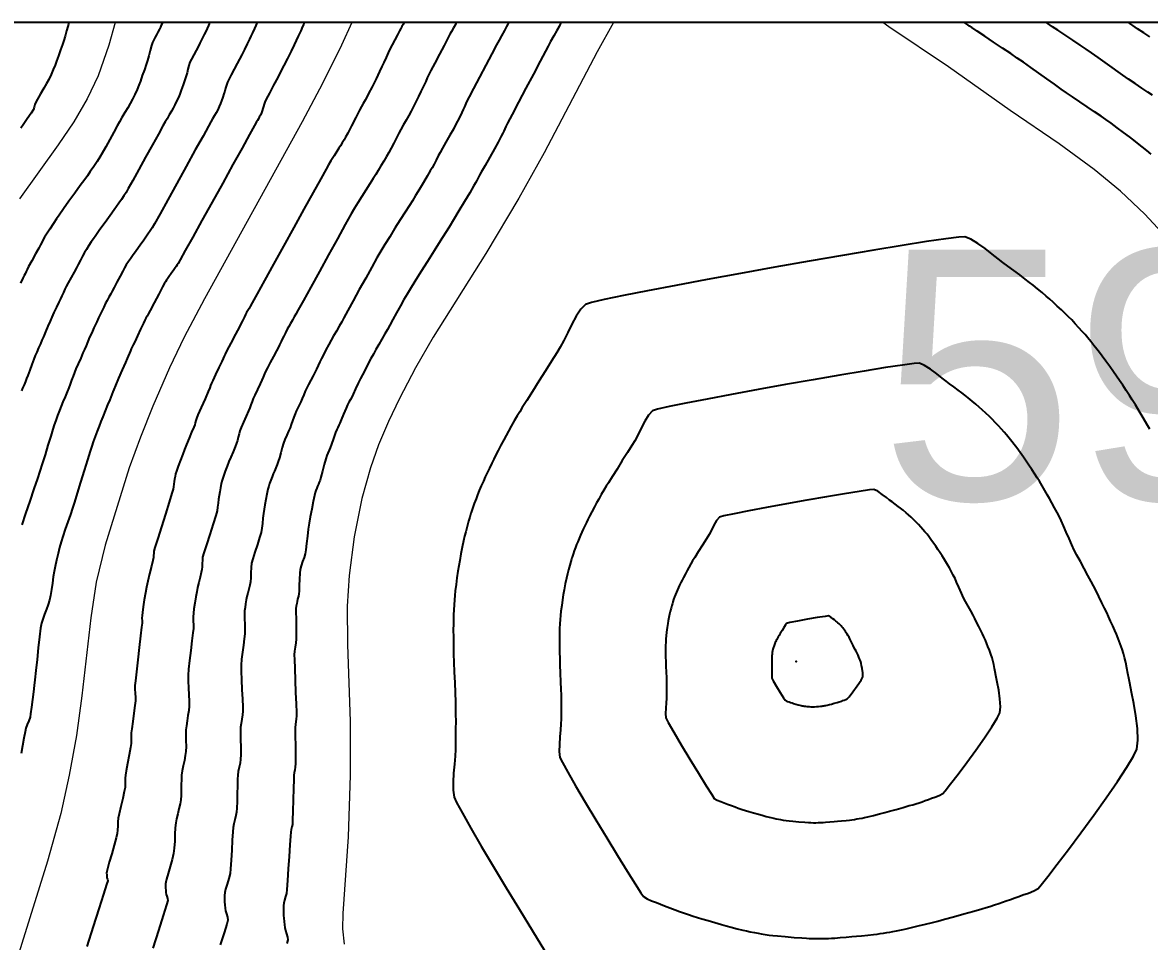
# Model space of a CAD drawing. Extents: x 27 to 849, y 0 to 853.
# Drawn here: x 153.4 to 245.1, y 777.8 to 852.5 of the extents above; entities that cross this region are included whole.
import ezdxf
from ezdxf.enums import TextEntityAlignment as Align

# ---------------------------------------------------------------- set-up
doc = ezdxf.new("R2010")
doc.units = 0
doc.header["$LTSCALE"] = 2
for name, color, linetype in [('ARQ - PORTAS E ESQUADRIAS 1-50', 2, 'Continuous'), ('Curva 1 m', 5, 'Continuous'), ('Curva Mestra', 1, 'Continuous'), ('REL_Ponto_Cotado_Altimetrico_P', 7, 'Continuous'), ('TXT - TEXTO 01', 142, 'Continuous')]:
    doc.layers.add(name, color=color, linetype=linetype)
doc.styles.add('ARIAL', font='arial.ttf')

msp = doc.modelspace()

# ---------------------------------------------------------------- linework, layer by layer
at = {"layer": 'ARQ - PORTAS E ESQUADRIAS 1-50', "elevation": 45}
msp.add_lwpolyline([(848.941, 852.522), (26.505, 852.522), (26.505, 7.377), (848.941, 7.377)], close=True, dxfattribs=at)
at = {"layer": 'Curva 1 m', "linetype": 'Continuous', "lineweight": -3}
for points, elevation in [([(164.815, 852.522), (164.806, 852.503), (164.777, 852.44), (164.719, 852.313), (164.646, 852.156), (164.564, 851.987), (164.444, 851.745), (164.337, 851.531), (164.23, 851.334), (164.106, 851.108), (164.009, 850.906), (163.931, 850.658), (163.819, 850.253), (163.696, 849.808), (163.589, 849.44), (163.485, 849.122), (163.339, 848.686), (163.175, 848.209), (163.018, 847.767), (162.894, 847.44), (162.744, 847.088), (162.56, 846.683), (162.369, 846.281), (162.197, 845.94), (162.005, 845.598), (161.764, 845.195), (161.519, 844.789), (161.312, 844.44), (161.132, 844.116), (160.854, 843.607), (160.525, 843.005), (160.195, 842.403), (159.911, 841.893), (159.722, 841.565), (159.496, 841.213), (159.223, 840.809), (158.946, 840.408), (158.706, 840.065), (158.494, 839.767), (158.133, 839.267), (157.685, 838.645), (157.206, 837.983), (156.758, 837.361), (156.4, 836.862), (156.191, 836.565), (155.94, 836.188), (155.643, 835.728), (155.377, 835.313), (155.224, 835.065), (155.116, 834.868), (154.998, 834.64), (154.894, 834.44), (154.752, 834.181), (154.49, 833.702), (154.188, 833.153), (153.931, 832.682), (153.8, 832.44), (153.723, 832.282), (153.638, 832.1), (153.563, 831.94), (153.464, 831.732), (153.273, 831.333)], 46), ([(157.199, 852.522), (157.189, 852.488), (157.162, 852.392), (157.107, 852.193), (157.014, 851.861), (156.888, 851.421), (156.779, 851.056), (156.675, 850.739), (156.529, 850.303), (156.365, 849.825), (156.208, 849.384), (156.084, 849.056), (155.934, 848.705), (155.751, 848.299), (155.559, 847.898), (155.387, 847.556), (155.172, 847.18), (154.894, 846.719), (154.641, 846.302), (154.503, 846.056), (154.439, 845.861), (154.379, 845.633), (154.313, 845.44), (154.132, 845.158), (153.802, 844.678), (153.473, 844.204), (153.297, 843.94)], 44), ([(176.358, 852.522), (176.342, 852.488), (176.299, 852.392), (176.208, 852.193), (176.057, 851.861), (175.855, 851.422), (175.685, 851.056), (175.517, 850.711), (175.266, 850.199), (174.976, 849.611), (174.688, 849.033), (174.448, 848.556), (174.185, 848.051), (173.851, 847.417), (173.516, 846.786), (173.254, 846.289), (173.135, 846.056), (173.08, 845.874), (173.03, 845.69), (172.98, 845.54), (172.913, 845.343), (172.856, 845.19), (172.773, 845.001), (172.682, 844.815), (172.615, 844.697), (172.532, 844.56), (172.461, 844.44), (172.301, 844.152), (171.891, 843.409), (171.285, 842.313), (170.539, 840.965), (169.71, 839.466), (168.853, 837.916), (168.024, 836.416), (167.278, 835.068), (166.672, 833.971), (166.26, 833.229), (166.099, 832.94), (166.02, 832.819), (165.928, 832.683), (165.845, 832.565), (165.727, 832.4), (165.53, 832.127), (165.333, 831.854), (165.216, 831.69), (165.137, 831.572), (165.049, 831.436), (164.974, 831.315), (164.821, 831.028), (164.505, 830.429), (164.134, 829.723), (163.815, 829.116), (163.656, 828.815), (163.568, 828.656), (163.468, 828.475), (163.382, 828.315), (163.264, 828.068), (163.038, 827.591), (162.777, 827.037), (162.553, 826.561), (162.437, 826.315), (162.361, 826.156), (162.274, 825.975), (162.2, 825.815), (162.12, 825.63), (162.021, 825.396), (161.934, 825.19), (161.8, 824.882), (161.54, 824.286), (161.239, 823.593), (160.98, 822.997), (160.848, 822.69), (160.772, 822.491), (160.687, 822.264), (160.612, 822.065), (160.521, 821.844), (160.355, 821.442), (160.151, 820.95), (159.951, 820.46), (159.793, 820.065), (159.655, 819.705), (159.497, 819.287), (159.335, 818.849), (159.183, 818.429), (159.056, 818.065), (158.925, 817.655), (158.708, 816.96), (158.44, 816.089), (158.152, 815.151), (157.877, 814.256), (157.647, 813.512), (157.495, 813.03), (157.325, 812.522), (157.119, 811.927), (156.905, 811.31), (156.712, 810.739), (156.569, 810.28), (156.452, 809.845), (156.325, 809.334), (156.2, 808.8), (156.087, 808.294), (155.999, 807.868), (155.928, 807.44), (155.857, 806.932), (155.786, 806.406), (155.713, 805.923), (155.637, 805.544), (155.529, 805.202), (155.38, 804.811), (155.218, 804.403), (155.072, 804.012), (154.969, 803.669), (154.904, 803.263), (154.817, 802.562), (154.718, 801.678), (154.616, 800.727), (154.521, 799.822), (154.443, 799.077), (154.39, 798.607), (154.326, 798.096), (154.248, 797.469), (154.166, 796.838), (154.093, 796.318), (154.042, 796.023), (153.942, 795.743), (153.808, 795.428), (153.705, 795.148), (153.643, 794.852), (153.551, 794.328), (153.443, 793.694), (153.334, 793.067)], 49), ([(168.662, 852.522), (168.651, 852.498), (168.619, 852.427), (168.551, 852.278), (168.444, 852.044), (168.326, 851.789), (168.214, 851.559), (168.045, 851.216), (167.862, 850.847), (167.707, 850.539), (167.549, 850.244), (167.358, 849.896), (167.177, 849.557), (167.051, 849.289), (166.967, 849.04), (166.886, 848.743), (166.808, 848.445), (166.736, 848.19), (166.633, 847.876), (166.487, 847.446), (166.336, 847.013), (166.215, 846.69), (166.103, 846.426), (165.965, 846.122), (165.821, 845.821), (165.692, 845.565), (165.548, 845.308), (165.367, 845.006), (165.183, 844.702), (165.029, 844.44), (164.85, 844.119), (164.485, 843.457), (163.996, 842.569), (163.444, 841.567), (162.892, 840.565), (162.4, 839.676), (162.032, 839.013), (161.848, 838.69), (161.678, 838.426), (161.473, 838.123), (161.265, 837.823), (161.086, 837.565), (160.888, 837.288), (160.549, 836.818), (160.14, 836.252), (159.732, 835.685), (159.395, 835.216), (159.2, 834.94), (159.027, 834.683), (158.829, 834.382), (158.635, 834.079), (158.474, 833.815), (158.32, 833.536), (158.144, 833.199), (157.968, 832.857), (157.815, 832.565), (157.63, 832.228), (157.388, 831.789), (157.154, 831.363), (156.994, 831.065), (156.881, 830.835), (156.755, 830.566), (156.629, 830.297), (156.521, 830.065), (156.383, 829.775), (156.187, 829.366), (155.981, 828.932), (155.811, 828.565), (155.673, 828.247), (155.493, 827.827), (155.304, 827.378), (155.133, 826.974), (155.013, 826.69), (154.886, 826.401), (154.739, 826.066), (154.592, 825.73), (154.47, 825.44), (154.354, 825.141), (154.192, 824.712), (154.017, 824.244), (153.862, 823.83), (153.761, 823.565), (153.667, 823.333), (153.555, 823.064), (153.444, 822.795), (153.351, 822.565)], 47), ([(172.51, 852.522), (172.498, 852.496), (172.466, 852.424), (172.398, 852.275), (172.284, 852.027), (172.133, 851.697), (172.005, 851.423), (171.88, 851.164), (171.692, 850.78), (171.473, 850.338), (171.258, 849.906), (171.077, 849.548), (170.885, 849.18), (170.643, 848.727), (170.399, 848.271), (170.2, 847.892), (170.093, 847.673), (170.019, 847.442), (169.948, 847.174), (169.883, 846.94), (169.814, 846.731), (169.717, 846.444), (169.616, 846.155), (169.536, 845.94), (169.431, 845.698), (169.305, 845.426), (169.187, 845.19), (169.052, 844.954), (168.888, 844.681), (168.745, 844.44), (168.555, 844.098), (168.111, 843.294), (167.485, 842.16), (166.749, 840.828), (165.977, 839.43), (165.241, 838.098), (164.613, 836.963), (164.166, 836.158), (163.973, 835.815), (163.816, 835.573), (163.63, 835.302), (163.465, 835.065), (163.294, 834.826), (163.002, 834.42), (162.669, 833.959), (162.377, 833.553), (162.208, 833.315), (162.05, 833.079), (161.873, 832.807), (161.724, 832.565), (161.589, 832.317), (161.366, 831.893), (161.111, 831.406), (160.882, 830.968), (160.735, 830.69), (160.609, 830.459), (160.46, 830.191), (160.312, 829.923), (160.188, 829.69), (160.037, 829.379), (159.829, 828.938), (159.624, 828.499), (159.479, 828.19), (159.369, 827.959), (159.24, 827.691), (159.113, 827.422), (159.006, 827.19), (158.892, 826.928), (158.748, 826.589), (158.6, 826.238), (158.473, 825.94), (158.346, 825.649), (158.163, 825.231), (157.962, 824.772), (157.781, 824.355), (157.659, 824.065), (157.547, 823.777), (157.421, 823.44), (157.296, 823.104), (157.186, 822.815), (157.057, 822.497), (156.888, 822.09), (156.715, 821.67), (156.572, 821.315), (156.44, 820.97), (156.289, 820.567), (156.142, 820.164), (156.019, 819.815), (155.908, 819.465), (155.727, 818.879), (155.504, 818.151), (155.266, 817.373), (155.039, 816.638), (154.849, 816.039), (154.651, 815.443), (154.364, 814.593), (154.027, 813.603), (153.681, 812.587), (153.367, 811.662)], 48), ([(184.464, 852.522), (184.455, 852.507), (184.429, 852.46), (184.375, 852.363), (184.29, 852.211), (184.198, 852.044), (184.1, 851.861), (183.92, 851.523), (183.703, 851.112), (183.493, 850.712), (183.338, 850.406), (183.179, 850.069), (182.999, 849.674), (182.821, 849.278), (182.664, 848.94), (182.475, 848.55), (182.179, 847.95), (181.855, 847.295), (181.579, 846.74), (181.427, 846.44), (181.296, 846.203), (181.143, 845.935), (181.011, 845.699), (180.846, 845.386), (180.541, 844.803), (180.188, 844.126), (179.876, 843.533), (179.698, 843.199), (179.578, 842.99), (179.435, 842.748), (179.29, 842.508), (179.164, 842.302), (179, 842.041), (178.763, 841.67), (178.513, 841.275), (178.308, 840.94), (178.113, 840.592), (177.68, 839.814), (177.065, 838.702), (176.319, 837.355), (175.497, 835.867), (174.652, 834.338), (173.837, 832.862), (173.105, 831.538), (172.511, 830.461), (172.107, 829.73), (171.946, 829.44), (171.854, 829.28), (171.749, 829.098), (171.659, 828.94), (171.57, 828.774), (171.471, 828.584), (171.398, 828.44), (171.308, 828.252), (171.218, 828.065), (171.067, 827.776), (170.746, 827.17), (170.37, 826.459), (170.05, 825.853), (169.9, 825.565), (169.819, 825.378), (169.739, 825.19), (169.628, 824.953), (169.399, 824.471), (169.131, 823.908), (168.903, 823.426), (168.794, 823.19), (168.726, 823.003), (168.659, 822.815), (168.535, 822.53), (168.273, 821.93), (167.964, 821.223), (167.7, 820.615), (167.573, 820.315), (167.527, 820.157), (167.481, 819.974), (167.435, 819.815), (167.353, 819.608), (167.187, 819.207), (166.981, 818.71), (166.777, 818.214), (166.617, 817.815), (166.465, 817.419), (166.282, 816.929), (166.1, 816.437), (165.954, 816.035), (165.879, 815.815), (165.833, 815.617), (165.789, 815.389), (165.754, 815.19), (165.729, 814.991), (165.703, 814.763), (165.672, 814.565), (165.575, 814.241), (165.351, 813.518), (165.05, 812.556), (164.724, 811.515), (164.425, 810.556), (164.203, 809.841), (164.111, 809.53), (164.097, 809.371), (164.093, 809.189), (164.082, 809.03), (164.027, 808.787), (163.908, 808.301), (163.759, 807.695), (163.616, 807.092), (163.512, 806.618), (163.429, 806.156), (163.336, 805.582), (163.248, 805.007), (163.181, 804.54), (163.15, 804.294), (163.147, 804.095), (163.152, 803.868), (163.152, 803.669), (163.117, 803.354), (163.035, 802.651), (162.924, 801.711), (162.803, 800.686), (162.691, 799.726), (162.608, 798.983), (162.572, 798.607), (162.576, 798.318), (162.595, 797.981), (162.614, 797.645), (162.616, 797.357), (162.575, 796.983), (162.491, 796.371), (162.393, 795.687), (162.309, 795.099), (162.268, 794.773), (162.265, 794.495), (162.273, 794.176), (162.266, 793.898), (162.213, 793.566), (162.102, 792.965), (161.972, 792.272), (161.859, 791.663), (161.802, 791.315), (161.791, 791.084), (161.789, 790.815), (161.787, 790.545), (161.773, 790.315), (161.707, 789.985), (161.577, 789.416), (161.425, 788.761), (161.292, 788.176), (161.219, 787.815), (161.193, 787.527), (161.179, 787.189), (161.163, 786.852), (161.132, 786.565), (161.05, 786.226), (160.887, 785.631), (160.686, 784.919), (160.49, 784.23), (160.339, 783.704), (160.277, 783.482), (160.273, 783.357), (160.275, 783.232), (160.284, 783.106), (160.298, 782.982), (160.333, 782.857), (160.361, 782.732), (160.27, 782.433), (160.02, 781.638), (159.648, 780.458), (159.187, 779.002), (158.674, 777.381)], 51), ([(188.722, 852.522), (188.709, 852.5), (188.674, 852.437), (188.602, 852.308), (188.481, 852.092), (188.322, 851.806), (188.19, 851.566), (188.025, 851.254), (187.714, 850.667), (187.331, 849.94), (186.948, 849.21), (186.637, 848.615), (186.47, 848.289), (186.35, 848.036), (186.216, 847.74), (186.082, 847.444), (185.964, 847.19), (185.835, 846.922), (185.639, 846.52), (185.415, 846.064), (185.201, 845.636), (185.037, 845.315), (184.848, 844.97), (184.622, 844.573), (184.395, 844.176), (184.204, 843.832), (184.044, 843.531), (183.842, 843.14), (183.621, 842.712), (183.405, 842.301), (183.219, 841.957), (183.032, 841.63), (182.81, 841.253), (182.574, 840.86), (182.348, 840.485), (182.151, 840.163), (181.954, 839.848), (181.675, 839.41), (181.35, 838.9), (181.012, 838.368), (180.697, 837.865), (180.439, 837.44), (180.166, 836.959), (179.679, 836.085), (179.042, 834.935), (178.32, 833.628), (177.577, 832.279), (176.876, 831.006), (176.281, 829.926), (175.857, 829.157), (175.668, 828.815), (175.535, 828.583), (175.378, 828.313), (175.222, 828.045), (175.092, 827.815), (174.964, 827.575), (174.815, 827.29), (174.674, 827.018), (174.571, 826.815), (174.456, 826.576), (174.327, 826.303), (174.212, 826.065), (174.08, 825.813), (173.848, 825.376), (173.583, 824.878), (173.352, 824.441), (173.223, 824.19), (173.118, 823.952), (173.004, 823.679), (172.902, 823.44), (172.765, 823.149), (172.545, 822.689), (172.325, 822.229), (172.193, 821.94), (172.104, 821.702), (172.01, 821.428), (171.923, 821.19), (171.818, 820.944), (171.63, 820.52), (171.413, 820.03), (171.222, 819.591), (171.109, 819.315), (171.04, 819.086), (170.97, 818.815), (170.901, 818.545), (170.834, 818.315), (170.722, 818.026), (170.551, 817.616), (170.368, 817.18), (170.219, 816.815), (170.081, 816.459), (169.92, 816.038), (169.77, 815.631), (169.667, 815.315), (169.596, 815.029), (169.528, 814.692), (169.466, 814.354), (169.417, 814.065), (169.378, 813.776), (169.34, 813.438), (169.3, 813.102), (169.251, 812.815), (169.143, 812.44), (168.927, 811.748), (168.657, 810.902), (168.39, 810.061), (168.179, 809.386), (168.081, 809.039), (168.057, 808.809), (168.048, 808.539), (168.041, 808.269), (168.022, 808.039), (167.972, 807.794), (167.881, 807.421), (167.773, 806.99), (167.67, 806.57), (167.595, 806.23), (167.518, 805.81), (167.435, 805.31), (167.364, 804.834), (167.323, 804.487), (167.316, 804.199), (167.322, 803.862), (167.33, 803.526), (167.327, 803.237), (167.29, 802.886), (167.212, 802.252), (167.112, 801.463), (167.012, 800.646), (166.932, 799.929), (166.892, 799.44), (166.894, 798.975), (166.919, 798.422), (166.952, 797.853), (166.978, 797.335), (166.98, 796.94), (166.946, 796.584), (166.886, 796.168), (166.817, 795.736), (166.756, 795.332), (166.719, 795.002), (166.711, 794.598), (166.721, 794.127), (166.729, 793.656), (166.716, 793.252), (166.669, 792.923), (166.591, 792.52), (166.501, 792.088), (166.421, 791.672), (166.368, 791.315), (166.347, 790.956), (166.341, 790.532), (166.34, 790.087), (166.333, 789.667), (166.308, 789.315), (166.247, 788.974), (166.156, 788.582), (166.052, 788.172), (165.958, 787.78), (165.893, 787.44), (165.857, 787.046), (165.831, 786.522), (165.806, 785.945), (165.771, 785.392), (165.719, 784.94), (165.613, 784.471), (165.452, 783.893), (165.281, 783.317), (165.141, 782.858), (165.078, 782.627), (165.067, 782.469), (165.067, 782.287), (165.072, 782.127), (165.082, 781.968), (165.099, 781.786), (165.12, 781.627), (165.164, 781.469), (165.219, 781.287), (165.245, 781.127), (165.143, 780.779), (164.873, 779.918), (164.483, 778.691), (164.021, 777.245)], 52), ([(192.98, 852.522), (192.961, 852.489), (192.909, 852.395), (192.8, 852.201), (192.619, 851.878), (192.38, 851.447), (192.183, 851.088), (191.979, 850.705), (191.597, 849.979), (191.109, 849.053), (190.592, 848.067), (190.118, 847.164), (189.763, 846.486), (189.601, 846.173), (189.493, 845.94), (189.372, 845.673), (189.265, 845.44), (189.153, 845.209), (188.986, 844.865), (188.803, 844.497), (188.646, 844.19), (188.467, 843.864), (188.183, 843.36), (187.864, 842.797), (187.579, 842.293), (187.397, 841.966), (187.244, 841.678), (187.07, 841.34), (186.895, 841.004), (186.74, 840.716), (186.588, 840.452), (186.34, 840.031), (186.034, 839.514), (185.706, 838.966), (185.396, 838.449), (185.139, 838.025), (184.893, 837.633), (184.553, 837.097), (184.151, 836.467), (183.719, 835.788), (183.289, 835.109), (182.896, 834.477), (182.571, 833.94), (182.256, 833.392), (181.83, 832.631), (181.337, 831.74), (180.82, 830.801), (180.324, 829.894), (179.891, 829.102), (179.565, 828.507), (179.39, 828.19), (179.19, 827.842), (178.954, 827.437), (178.721, 827.034), (178.526, 826.69), (178.334, 826.331), (178.11, 825.903), (177.898, 825.494), (177.744, 825.19), (177.618, 824.93), (177.475, 824.627), (177.332, 824.324), (177.205, 824.065), (177.059, 823.786), (176.872, 823.439), (176.687, 823.093), (176.546, 822.815), (176.429, 822.553), (176.298, 822.243), (176.171, 821.938), (176.065, 821.69), (175.956, 821.459), (175.825, 821.191), (175.696, 820.923), (175.592, 820.69), (175.498, 820.441), (175.392, 820.136), (175.285, 819.827), (175.188, 819.565), (175.071, 819.293), (174.918, 818.957), (174.764, 818.613), (174.645, 818.315), (174.543, 817.975), (174.428, 817.539), (174.318, 817.116), (174.232, 816.815), (174.143, 816.581), (174.031, 816.312), (173.917, 816.045), (173.822, 815.815), (173.732, 815.585), (173.628, 815.318), (173.529, 815.049), (173.454, 814.815), (173.393, 814.563), (173.312, 814.18), (173.224, 813.736), (173.142, 813.3), (173.079, 812.94), (173.032, 812.601), (172.987, 812.207), (172.941, 811.794), (172.89, 811.401), (172.831, 811.065), (172.715, 810.652), (172.53, 810.079), (172.325, 809.461), (172.149, 808.912), (172.051, 808.547), (172.014, 808.194), (171.998, 807.773), (171.986, 807.364), (171.963, 807.047), (171.906, 806.765), (171.825, 806.438), (171.741, 806.114), (171.678, 805.842), (171.627, 805.574), (171.573, 805.262), (171.526, 804.949), (171.496, 804.679), (171.491, 804.413), (171.496, 804.028), (171.505, 803.59), (171.51, 803.161), (171.502, 802.804), (171.464, 802.415), (171.396, 801.893), (171.318, 801.313), (171.25, 800.748), (171.212, 800.273), (171.214, 799.785), (171.238, 799.077), (171.274, 798.274), (171.311, 797.499), (171.338, 796.874), (171.344, 796.523), (171.313, 796.224), (171.259, 795.877), (171.204, 795.531), (171.17, 795.232), (171.163, 794.859), (171.167, 794.258), (171.173, 793.581), (171.175, 792.98), (171.165, 792.607), (171.12, 792.307), (171.051, 791.961), (170.98, 791.614), (170.933, 791.315), (170.916, 790.996), (170.903, 790.458), (170.89, 789.811), (170.877, 789.165), (170.862, 788.63), (170.843, 788.315), (170.789, 788.025), (170.707, 787.69), (170.624, 787.355), (170.566, 787.065), (170.535, 786.699), (170.493, 786.036), (170.445, 785.22), (170.395, 784.398), (170.347, 783.714), (170.306, 783.315), (170.213, 782.925), (170.076, 782.461), (169.947, 782.038), (169.879, 781.773), (169.862, 781.536), (169.862, 781.263), (169.87, 781.023), (169.885, 780.784), (169.91, 780.511), (169.942, 780.273), (170.007, 780.035), (170.091, 779.762), (170.129, 779.523), (170.043, 779.209), (169.821, 778.501), (169.507, 777.531)], 53), ([(197.237, 852.522), (197.218, 852.487), (197.166, 852.395), (197.061, 852.206), (196.882, 851.887), (196.628, 851.431), (196.378, 850.981), (196.175, 850.61), (195.95, 850.185), (195.527, 849.383), (194.977, 848.336), (194.368, 847.177), (193.77, 846.037), (193.252, 845.049), (192.883, 844.345), (192.733, 844.056), (192.649, 843.873), (192.565, 843.69), (192.483, 843.521), (192.364, 843.278), (192.256, 843.065), (192.108, 842.8), (191.805, 842.26), (191.424, 841.583), (191.042, 840.906), (190.738, 840.366), (190.589, 840.1), (190.485, 839.901), (190.367, 839.673), (190.261, 839.475), (190.111, 839.218), (189.796, 838.683), (189.377, 837.975), (188.917, 837.202), (188.479, 836.47), (188.126, 835.887), (187.83, 835.411), (187.408, 834.741), (186.905, 833.945), (186.363, 833.09), (185.828, 832.244), (185.343, 831.475), (184.953, 830.851), (184.702, 830.44), (184.451, 830.002), (184.159, 829.479), (183.853, 828.921), (183.559, 828.381), (183.303, 827.911), (183.111, 827.565), (182.903, 827.202), (182.659, 826.781), (182.403, 826.342), (182.162, 825.924), (181.96, 825.565), (181.76, 825.193), (181.525, 824.747), (181.287, 824.288), (181.074, 823.874), (180.917, 823.565), (180.733, 823.187), (180.515, 822.729), (180.319, 822.314), (180.199, 822.065), (180.094, 821.866), (179.972, 821.64), (179.869, 821.44), (179.744, 821.153), (179.541, 820.677), (179.342, 820.207), (179.228, 819.94), (179.152, 819.781), (179.064, 819.6), (178.991, 819.44), (178.893, 819.172), (178.726, 818.702), (178.557, 818.226), (178.452, 817.94), (178.366, 817.741), (178.263, 817.515), (178.181, 817.315), (178.105, 817.054), (177.974, 816.576), (177.827, 816.028), (177.699, 815.559), (177.63, 815.315), (177.568, 815.154), (177.491, 814.973), (177.425, 814.815), (177.363, 814.657), (177.294, 814.476), (177.241, 814.315), (177.185, 814.066), (177.08, 813.567), (176.953, 812.942), (176.831, 812.316), (176.741, 811.815), (176.671, 811.333), (176.599, 810.747), (176.527, 810.152), (176.463, 809.643), (176.41, 809.315), (176.327, 809.022), (176.211, 808.686), (176.097, 808.349), (176.02, 808.056), (175.986, 807.732), (175.959, 807.251), (175.937, 806.732), (175.918, 806.294), (175.903, 806.056), (175.862, 805.862), (175.805, 805.642), (175.76, 805.453), (175.726, 805.269), (175.692, 805.058), (175.67, 804.872), (175.668, 804.585), (175.673, 804.022), (175.679, 803.353), (175.682, 802.747), (175.677, 802.372), (175.648, 802.079), (175.602, 801.739), (175.558, 801.399), (175.532, 801.107), (175.538, 800.732), (175.563, 799.998), (175.598, 799.051), (175.638, 798.041), (175.674, 797.114), (175.7, 796.42), (175.707, 796.107), (175.684, 795.901), (175.646, 795.667), (175.62, 795.461), (175.617, 795.154), (175.617, 794.515), (175.619, 793.711), (175.62, 792.907), (175.619, 792.268), (175.614, 791.961), (175.581, 791.755), (175.532, 791.521), (175.498, 791.315), (175.484, 790.97), (175.464, 790.238), (175.439, 789.313), (175.415, 788.388), (175.393, 787.658), (175.378, 787.315), (175.339, 787.115), (175.282, 786.889), (175.24, 786.69), (175.215, 786.371), (175.167, 785.662), (175.104, 784.717), (175.037, 783.693), (174.973, 782.743), (174.922, 782.024), (174.893, 781.69), (174.828, 781.444), (174.74, 781.165), (174.679, 780.919), (174.663, 780.712), (174.658, 780.44), (174.661, 780.158), (174.668, 779.919), (174.681, 779.688), (174.703, 779.418), (174.731, 779.149), (174.764, 778.919), (174.823, 778.689), (174.909, 778.42), (174.984, 778.15), (175.013, 777.919), (174.937, 777.617)], 54), ([(245.202, 841.805), (244.847, 842.105), (244.472, 842.418), (244.109, 842.714), (243.795, 842.965), (243.44, 843.237), (242.973, 843.587), (242.458, 843.968), (241.956, 844.334), (241.53, 844.64), (241.14, 844.91), (240.618, 845.263), (240.02, 845.665), (239.403, 846.079), (238.823, 846.47), (238.335, 846.803), (237.901, 847.107), (237.35, 847.497), (236.726, 847.941), (236.069, 848.408), (235.422, 848.867), (234.827, 849.287), (234.326, 849.636), (233.792, 849.998), (233.123, 850.447), (232.396, 850.933), (231.687, 851.405), (231.072, 851.813), (230.629, 852.107), (230.434, 852.237), (230.297, 852.335), (230.144, 852.448), (230.043, 852.522)], 54), ([(245.317, 846.61), (244.953, 846.862), (244.458, 847.196), (243.906, 847.566), (243.37, 847.927), (242.921, 848.233), (242.532, 848.506), (242.031, 848.861), (241.469, 849.261), (240.895, 849.669), (240.361, 850.046), (239.914, 850.357), (239.436, 850.682), (238.832, 851.086), (238.195, 851.511), (237.616, 851.896), (237.185, 852.181), (236.995, 852.308), (236.833, 852.425), (236.702, 852.522)], 53), ([(245.106, 851.347), (244.606, 851.682), (244.11, 852.012), (243.724, 852.268), (243.556, 852.38), (243.451, 852.456), (243.361, 852.522)], 52), ([(245.11, 819.447), (244.872, 819.859), (244.566, 820.379), (244.236, 820.932), (243.926, 821.445), (243.681, 821.841), (243.457, 822.193), (243.192, 822.599), (242.912, 823.022), (242.642, 823.424), (242.406, 823.769), (242.155, 824.126), (241.849, 824.554), (241.529, 824.995), (241.235, 825.395), (241.007, 825.698), (240.801, 825.963), (240.558, 826.269), (240.302, 826.587), (240.054, 826.888), (239.837, 827.144), (239.609, 827.403), (239.333, 827.708), (239.037, 828.029), (238.75, 828.333), (238.5, 828.591), (238.239, 828.847), (237.922, 829.15), (237.582, 829.468), (237.252, 829.77), (236.967, 830.026), (236.678, 830.277), (236.336, 830.567), (235.974, 830.868), (235.624, 831.153), (235.321, 831.395), (234.979, 831.658), (234.529, 831.995), (234.032, 832.363), (233.548, 832.716), (233.138, 833.01), (232.767, 833.297), (232.276, 833.695), (231.712, 834.139), (231.123, 834.564), (230.555, 834.905), (230.056, 835.097), (229.571, 835.072), (228.506, 834.938), (226.946, 834.707), (224.973, 834.395), (222.669, 834.016), (220.118, 833.584), (217.402, 833.115), (214.604, 832.623), (211.808, 832.121), (209.096, 831.626), (206.55, 831.151), (204.254, 830.711), (202.291, 830.32), (200.743, 829.993), (199.693, 829.744), (199.225, 829.589), (198.833, 829.203), (198.459, 828.648), (198.104, 827.994), (197.77, 827.309), (197.457, 826.664), (197.166, 826.129), (196.876, 825.661), (196.457, 824.993), (195.956, 824.199), (195.42, 823.35), (194.895, 822.52), (194.43, 821.783), (194.071, 821.21), (193.864, 820.876), (193.658, 820.53), (193.422, 820.124), (193.177, 819.7), (192.947, 819.295), (192.754, 818.948), (192.561, 818.589), (192.334, 818.16), (192.104, 817.717), (191.899, 817.318), (191.748, 817.019), (191.583, 816.686), (191.395, 816.296), (191.21, 815.906), (191.056, 815.573), (190.907, 815.239), (190.738, 814.849), (190.572, 814.459), (190.437, 814.126), (190.31, 813.795), (190.167, 813.407), (190.03, 813.017), (189.917, 812.68), (189.917, 812.68), (189.902, 812.63), (189.866, 812.514), (189.805, 812.306), (189.712, 811.982), (189.59, 811.542), (189.476, 811.114), (189.386, 810.751), (189.298, 810.363), (189.193, 809.863), (189.084, 809.316), (188.983, 808.787), (188.903, 808.341), (188.834, 807.894), (188.76, 807.364), (188.688, 806.816), (188.627, 806.316), (188.585, 805.93), (188.556, 805.582), (188.528, 805.178), (188.504, 804.755), (188.484, 804.35), (188.472, 804.001), (188.466, 803.615), (188.465, 803.116), (188.467, 802.569), (188.472, 802.039), (188.479, 801.591), (188.491, 801.169), (188.515, 800.511), (188.546, 799.707), (188.579, 798.842), (188.61, 798.006), (188.634, 797.286), (188.648, 796.769), (188.653, 796.27), (188.656, 795.695), (188.655, 795.082), (188.653, 794.469), (188.648, 793.894), (188.641, 793.394), (188.611, 792.863), (188.55, 792.207), (188.485, 791.486), (188.442, 790.762), (188.447, 790.092), (188.526, 789.537), (188.731, 789.085), (189.2, 788.219), (189.885, 787.018), (190.738, 785.557), (191.713, 783.915), (192.762, 782.167), (193.837, 780.392), (194.891, 778.665), (195.877, 777.065)], 56)]:
    msp.add_lwpolyline(points, dxfattribs=dict(at, elevation=elevation))
for points, elevation in [([(198.118, 809.045), (198.104, 809.001), (198.072, 808.894), (198.015, 808.7), (197.93, 808.4), (197.826, 808.015), (197.744, 807.688), (197.664, 807.332), (197.569, 806.872), (197.476, 806.395), (197.404, 805.992), (197.343, 805.588), (197.277, 805.11), (197.219, 804.649), (197.18, 804.295), (197.155, 803.982), (197.131, 803.617), (197.112, 803.252), (197.1, 802.938), (197.096, 802.584), (197.096, 802.123), (197.099, 801.646), (197.105, 801.242), (197.116, 800.877), (197.138, 800.302), (197.164, 799.613), (197.191, 798.909), (197.212, 798.288), (197.224, 797.849), (197.229, 797.42), (197.23, 796.922), (197.229, 796.401), (197.225, 795.903), (197.22, 795.474), (197.191, 795.013), (197.136, 794.438), (197.089, 793.823), (197.079, 793.239), (197.139, 792.759), (197.33, 792.35), (197.772, 791.549), (198.41, 790.445), (199.188, 789.128), (200.051, 787.687), (200.945, 786.211), (201.813, 784.791), (202.602, 783.515), (203.256, 782.473), (203.719, 781.755), (203.938, 781.45), (204.22, 781.27), (204.59, 781.107), (204.976, 780.963), (205.304, 780.838), (205.646, 780.7), (206.067, 780.535), (206.493, 780.373), (206.845, 780.243), (207.183, 780.124), (207.578, 779.991), (207.973, 779.861), (208.314, 779.752), (208.664, 779.645), (209.175, 779.492), (209.743, 779.325), (210.265, 779.173), (210.639, 779.067), (211.052, 778.958), (211.547, 778.833), (212.006, 778.72), (212.309, 778.647), (212.608, 778.582), (212.949, 778.513), (213.249, 778.457), (213.496, 778.416), (213.817, 778.366), (214.151, 778.318), (214.434, 778.282), (214.815, 778.246), (215.457, 778.19), (216.183, 778.13), (216.814, 778.08), (217.172, 778.054), (217.408, 778.044), (217.681, 778.035), (217.955, 778.03), (218.19, 778.028), (218.426, 778.031), (218.699, 778.037), (218.973, 778.047), (219.208, 778.058), (219.48, 778.076), (219.911, 778.109), (220.41, 778.148), (220.884, 778.188), (221.244, 778.219), (221.662, 778.26), (222.16, 778.312), (222.624, 778.362), (222.94, 778.399), (223.176, 778.431), (223.45, 778.47), (223.724, 778.512), (223.959, 778.55), (224.201, 778.593), (224.49, 778.647), (224.783, 778.705), (225.033, 778.757), (225.289, 778.817), (225.728, 778.922), (226.277, 779.056), (226.866, 779.201), (227.422, 779.34), (227.874, 779.456), (228.402, 779.599), (229.148, 779.806), (229.986, 780.041), (230.792, 780.268), (231.438, 780.452), (231.799, 780.557), (232.105, 780.651), (232.46, 780.763), (232.815, 780.877), (233.119, 780.979), (233.423, 781.086), (233.779, 781.215), (234.134, 781.347), (234.439, 781.463), (234.785, 781.583), (235.233, 781.735), (235.679, 781.914), (236.022, 782.111), (236.278, 782.404), (236.817, 783.084), (237.577, 784.069), (238.494, 785.281), (239.506, 786.641), (240.55, 788.068), (241.563, 789.484), (242.482, 790.808), (243.244, 791.961), (243.787, 792.865), (244.047, 793.438), (244.129, 794.171), (244.09, 795.102), (243.967, 796.131), (243.799, 797.156), (243.622, 798.079), (243.473, 798.798), (243.39, 799.213), (243.323, 799.584), (243.236, 800.022), (243.14, 800.473), (243.044, 800.885), (242.96, 801.205), (242.841, 801.574), (242.686, 801.999), (242.524, 802.421), (242.38, 802.782), (242.255, 803.081), (242.094, 803.449), (241.918, 803.845), (241.746, 804.225), (241.596, 804.548), (241.43, 804.896), (241.211, 805.344), (240.968, 805.834), (240.731, 806.307), (240.528, 806.706), (240.334, 807.071), (240.069, 807.56), (239.765, 808.115), (239.457, 808.682), (239.178, 809.205), (238.962, 809.627), (238.765, 810.044), (238.537, 810.551), (238.3, 811.09), (238.074, 811.603), (237.884, 812.034), (237.75, 812.324), (237.574, 812.671), (237.362, 813.07), (237.146, 813.467), (236.957, 813.807), (236.79, 814.097), (236.574, 814.463), (236.342, 814.852), (236.124, 815.213), (235.952, 815.492), (235.749, 815.808), (235.509, 816.174), (235.266, 816.538), (235.054, 816.849), (234.826, 817.172), (234.549, 817.557), (234.278, 817.927), (234.07, 818.206), (233.884, 818.445), (233.664, 818.72), (233.441, 818.992), (233.246, 819.224), (233.04, 819.457), (232.788, 819.733), (232.53, 820.009), (232.306, 820.242), (232.069, 820.473), (231.779, 820.747), (231.483, 821.021), (231.227, 821.252), (230.966, 821.477), (230.655, 821.738), (230.341, 821.997), (230.069, 822.215), (229.827, 822.4), (229.511, 822.637), (229.161, 822.896), (228.821, 823.144), (228.532, 823.352), (228.207, 823.604), (227.771, 823.957), (227.28, 824.33), (226.792, 824.644), (226.364, 824.82), (225.938, 824.794), (224.992, 824.668), (223.612, 824.458), (221.885, 824.179), (219.897, 823.845), (217.737, 823.474), (215.49, 823.079), (213.245, 822.676), (211.087, 822.28), (209.105, 821.907), (207.385, 821.571), (206.014, 821.289), (205.079, 821.075), (204.667, 820.944), (204.338, 820.602), (204.027, 820.103), (203.736, 819.532), (203.466, 818.972), (203.218, 818.509), (202.977, 818.12), (202.623, 817.557), (202.206, 816.896), (201.776, 816.215), (201.381, 815.589), (201.071, 815.096), (200.895, 814.813), (200.71, 814.5), (200.497, 814.134), (200.288, 813.768), (200.114, 813.456), (199.939, 813.131), (199.737, 812.744), (199.546, 812.374), (199.406, 812.099), (199.29, 811.864), (199.157, 811.59), (199.027, 811.315), (198.919, 811.081), (198.814, 810.846), (198.695, 810.572), (198.579, 810.297), (198.483, 810.063), (198.394, 809.829), (198.293, 809.556), (198.197, 809.282), (198.118, 809.045)], 57), ([(206.318, 805.41), (206.307, 805.375), (206.281, 805.288), (206.234, 805.126), (206.169, 804.887), (206.101, 804.625), (206.056, 804.419), (206.001, 804.152), (205.947, 803.876), (205.905, 803.642), (205.856, 803.318), (205.808, 802.95), (205.775, 802.66), (205.756, 802.41), (205.739, 802.125), (205.729, 801.875), (205.726, 801.585), (205.728, 801.217), (205.732, 800.892), (205.74, 800.623), (205.756, 800.193), (205.775, 799.702), (205.792, 799.248), (205.801, 798.928), (205.804, 798.61), (205.804, 798.241), (205.802, 797.871), (205.798, 797.553), (205.774, 797.208), (205.734, 796.776), (205.715, 796.34), (205.751, 795.982), (205.943, 795.595), (206.386, 794.815), (206.998, 793.778), (207.696, 792.617), (208.396, 791.468), (209.017, 790.464), (209.475, 789.741), (209.688, 789.434), (209.919, 789.297), (210.216, 789.179), (210.479, 789.08), (210.755, 788.969), (211.087, 788.841), (211.371, 788.735), (211.64, 788.641), (211.949, 788.539), (212.221, 788.451), (212.491, 788.369), (212.884, 788.252), (213.281, 788.136), (213.567, 788.055), (213.9, 787.968), (214.276, 787.873), (214.534, 787.811), (214.707, 787.774), (214.905, 787.734), (215.078, 787.701), (215.28, 787.668), (215.537, 787.63), (215.764, 787.6), (216.067, 787.572), (216.567, 787.529), (217.062, 787.489), (217.35, 787.468), (217.537, 787.46), (217.751, 787.455), (217.939, 787.453), (218.127, 787.456), (218.341, 787.462), (218.528, 787.47), (218.742, 787.485), (219.078, 787.511), (219.434, 787.54), (219.707, 787.564), (220.043, 787.597), (220.422, 787.637), (220.689, 787.668), (220.877, 787.693), (221.091, 787.725), (221.279, 787.755), (221.473, 787.79), (221.701, 787.834), (221.9, 787.875), (222.165, 787.938), (222.621, 788.048), (223.127, 788.173), (223.545, 788.28), (223.93, 788.384), (224.475, 788.536), (225.055, 788.699), (225.545, 788.838), (225.818, 788.917), (226.062, 788.992), (226.339, 789.081), (226.582, 789.161), (226.825, 789.247), (227.103, 789.349), (227.346, 789.441), (227.629, 789.539), (227.982, 789.667), (228.262, 789.817), (228.467, 790.056), (228.905, 790.614), (229.509, 791.407), (230.213, 792.349), (230.951, 793.358), (231.656, 794.349), (232.261, 795.238), (232.701, 795.941), (232.909, 796.375), (232.957, 796.882), (232.914, 797.533), (232.816, 798.234), (232.696, 798.894), (232.588, 799.419), (232.528, 799.718), (232.478, 799.994), (232.412, 800.318), (232.341, 800.63), (232.279, 800.871), (232.182, 801.165), (232.058, 801.496), (231.943, 801.784), (231.849, 802.008), (231.728, 802.284), (231.6, 802.567), (231.49, 802.807), (231.364, 803.069), (231.197, 803.409), (231.022, 803.759), (230.871, 804.056), (230.731, 804.319), (230.537, 804.676), (230.322, 805.07), (230.12, 805.446), (229.965, 805.747), (229.786, 806.131), (229.581, 806.594), (229.392, 807.024), (229.263, 807.309), (229.121, 807.584), (228.954, 807.896), (228.804, 808.167), (228.678, 808.385), (228.515, 808.66), (228.351, 808.932), (228.222, 809.142), (228.059, 809.395), (227.871, 809.68), (227.702, 809.928), (227.518, 810.188), (227.303, 810.485), (227.132, 810.714), (226.984, 810.904), (226.811, 811.118), (226.656, 811.303), (226.489, 811.49), (226.29, 811.706), (226.111, 811.892), (225.92, 812.078), (225.691, 812.292), (225.486, 812.477), (225.277, 812.657), (225.033, 812.86), (224.816, 813.035), (224.634, 813.174), (224.393, 813.354), (224.141, 813.538), (223.926, 813.693), (223.68, 813.887), (223.346, 814.153), (222.988, 814.401), (222.671, 814.543), (222.303, 814.513), (221.469, 814.394), (220.272, 814.204), (218.817, 813.96), (217.206, 813.682), (215.545, 813.386), (213.937, 813.093), (212.485, 812.819), (211.294, 812.583), (210.468, 812.404), (210.11, 812.299), (209.873, 812.036), (209.653, 811.649), (209.452, 811.235), (209.271, 810.889), (209.055, 810.543), (208.735, 810.035), (208.387, 809.485), (208.092, 809.016), (207.926, 808.75), (207.778, 808.5), (207.614, 808.214), (207.474, 807.964), (207.334, 807.703), (207.179, 807.405), (207.064, 807.178), (206.972, 806.991), (206.869, 806.776), (206.782, 806.589), (206.699, 806.401), (206.606, 806.187), (206.53, 806), (206.459, 805.813), (206.382, 805.599), (206.318, 805.41)], 58), ([(214.518, 801.775), (214.515, 801.765), (214.504, 801.727), (214.482, 801.647), (214.459, 801.561), (214.433, 801.434), (214.406, 801.293), (214.386, 801.151), (214.37, 801.025), (214.363, 800.918), (214.358, 800.811), (214.357, 800.685), (214.358, 800.543), (214.363, 800.401), (214.372, 800.178), (214.377, 800.007), (214.378, 799.82), (214.376, 799.632), (214.366, 799.501), (214.354, 799.34), (214.364, 799.204), (214.483, 798.98), (214.744, 798.538), (215.054, 798.028), (215.316, 797.605), (215.437, 797.418), (215.542, 797.366), (215.653, 797.322), (215.773, 797.274), (215.896, 797.228), (216.012, 797.188), (216.128, 797.15), (216.307, 797.097), (216.495, 797.042), (216.642, 797.004), (216.759, 796.976), (216.833, 796.96), (216.907, 796.946), (216.997, 796.932), (217.095, 796.918), (217.215, 796.907), (217.412, 796.891), (217.527, 796.882), (217.607, 796.88), (217.688, 796.878), (217.768, 796.88), (217.848, 796.883), (217.995, 796.894), (218.17, 796.908), (218.317, 796.923), (218.438, 796.937), (218.518, 796.948), (218.598, 796.96), (218.682, 796.976), (218.768, 796.993), (218.868, 797.017), (219.053, 797.062), (219.217, 797.103), (219.422, 797.16), (219.686, 797.234), (219.836, 797.277), (219.941, 797.31), (220.045, 797.344), (220.149, 797.381), (220.253, 797.42), (220.375, 797.464), (220.503, 797.523), (220.646, 797.701), (220.952, 798.103), (221.312, 798.596), (221.621, 799.043), (221.77, 799.311), (221.772, 799.628), (221.712, 799.999), (221.666, 800.223), (221.633, 800.391), (221.599, 800.537), (221.555, 800.663), (221.507, 800.786), (221.449, 800.92), (221.383, 801.065), (221.305, 801.227), (221.215, 801.406), (221.142, 801.541), (221.046, 801.718), (220.967, 801.867), (220.899, 802.016), (220.824, 802.185), (220.776, 802.293), (220.714, 802.411), (220.651, 802.527), (220.572, 802.662), (220.492, 802.793), (220.422, 802.901), (220.35, 803.007), (220.269, 803.121), (220.195, 803.222), (220.13, 803.303), (220.065, 803.382), (219.992, 803.462), (219.916, 803.543), (219.833, 803.622), (219.746, 803.703), (219.656, 803.779), (219.563, 803.855), (219.451, 803.939), (219.32, 804.034), (219.164, 804.158), (218.978, 804.266), (218.696, 804.232), (218.065, 804.131), (217.261, 803.991), (216.458, 803.845), (215.83, 803.722), (215.552, 803.654), (215.467, 803.55), (215.391, 803.401), (215.324, 803.27), (215.206, 803.082), (215.049, 802.833), (214.957, 802.686), (214.894, 802.579), (214.833, 802.472), (214.773, 802.358), (214.722, 802.257), (214.683, 802.177), (214.645, 802.097), (214.61, 802.016), (214.576, 801.936), (214.547, 801.856), (214.518, 801.775)], 59)]:
    msp.add_lwpolyline(points, close=True, dxfattribs=dict(at, elevation=elevation))
at = {"layer": 'Curva Mestra', "lineweight": 0}
for points, elevation in [([(180.206, 852.522), (179.364, 850.69), (177.818, 847.565), (176.177, 844.44), (168.225, 830.065), (166.577, 826.94), (165.394, 824.44), (164.037, 821.315), (163.014, 818.815), (162.092, 816.315), (160.142, 810.021), (159.429, 807.007), (158.976, 804.101), (158.252, 797.773), (157.817, 794.544), (157.237, 791.315), (156.545, 788.19), (155.477, 784.336), (150.601, 768.859)], 50), ([(160.967, 852.522), (160.442, 850.69), (159.573, 848.19), (158.702, 846.315), (157.596, 844.44), (156.326, 842.565), (153.183, 838.19)], 45), ([(201.495, 852.522), (200.167, 850.132), (195.865, 841.94), (193.782, 838.234), (191.113, 833.748), (186.833, 826.94), (185.394, 824.44), (184.09, 821.94), (183.193, 820.065), (182.39, 818.19), (181.717, 816.315), (181.028, 813.815), (180.403, 810.69), (179.99, 807.565), (179.843, 805.065), (179.852, 801.94), (180.071, 795.69), (180.063, 791.315), (179.914, 786.315), (179.48, 780.065), (179.466, 778.815), (179.586, 777.565)], 55), ([(246.428, 835.065), (244.695, 836.94), (242.708, 838.801), (240.574, 840.575), (237.743, 842.669), (233.749, 845.374), (228.738, 848.914), (223.873, 852.166), (223.383, 852.522)], 55)]:
    msp.add_lwpolyline(points, dxfattribs=dict(at, elevation=elevation)).dxf.unprotected_set("ltscale", 0)
at = {"layer": 'REL_Ponto_Cotado_Altimetrico_P'}
msp.add_point((216.335, 800.569), dxfattribs=at)

# ---------------------------------------------------------------- texts
at = {"layer": 'TXT - TEXTO 01', "style": 'ARIAL'}
msp.add_text('59,375', height=20.32, dxfattribs=at).set_placement((266.551, 807.624), align=Align.BOTTOM_CENTER)

doc.saveas('drawing.dxf')
